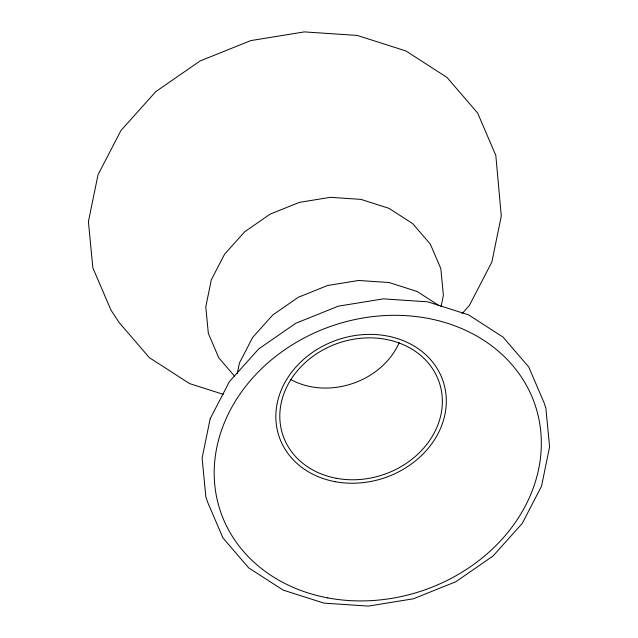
<?xml version="1.0" encoding="UTF-8"?>
<svg xmlns="http://www.w3.org/2000/svg" width="638" height="638" viewBox="0 0 638 638"><rect width="100%" height="100%" fill="white"/><g stroke="black" fill="none" stroke-linecap="round" stroke-linejoin="round"><path stroke-width="0.96" d="M237.296 373.533L239.473 362.91L252.736 337.327L272.817 314.941L298.337 297.26L327.565 285.513L358.508 280.481L389.06 282.522L417.132 291.486L439.183 305.714M441.01 306.822L443.386 295.242L440.834 268.598L430.355 244.171L412.674 223.619L388.989 208.331L360.917 199.367L330.364 197.333L299.421 202.358L270.193 214.113L244.665 231.785L224.592 254.179L211.33 279.763L205.787 306.798L208.339 333.435L218.818 357.862L234.601 376.213M399.236 342.582C381.899 382.026 328.347 400.042 290.617 379.498M462.064 313.665L469.289 305.61L491.85 262.082L501.285 216.091L495.822 155.433L477.663 113.086L447.015 77.461L405.959 50.968L357.296 35.433L304.342 31.9L250.702 40.617L200.045 60.985L155.8 91.617L121.005 130.431L98.021 174.78L88.411 221.633L92.837 267.808L110.988 310.156L119.218 322.629L149.3 357.607L189.598 383.597L223.316 394.364M210.181 418.751L202.118 458.068L205.835 496.811L207.741 502.449L222.973 537.978L248.692 567.876L283.136 590.094L323.968 603.133L368.405 606.1L413.408 598.787L455.923 581.697L493.038 555.993L522.243 523.423L541.526 486.212L549.589 446.895L545.881 408.153L543.967 402.514L528.735 366.986L503.015 337.087L468.571 314.861L427.739 301.822L383.302 298.863L338.299 306.176L295.785 323.267L258.669 348.97L229.465 381.54L210.181 418.751M335.038 481.666A86.537 72.907 -18.7 0 0 444.383 385.583A86.537 72.907 -18.7 0 0 303.8 359.202A86.537 72.907 -18.7 0 0 335.038 481.666M327.804 597.902A166.063 139.897 -18.7 0 0 537.627 413.536A166.063 139.897 -18.7 0 0 267.856 362.91A166.063 139.897 -18.7 0 0 327.804 597.902M336.25 478.277A82.517 69.518 -18.7 0 0 440.507 386.668A82.517 69.518 -18.7 0 0 306.463 361.507A82.517 69.518 -18.7 0 0 336.25 478.277"/></g></svg>
